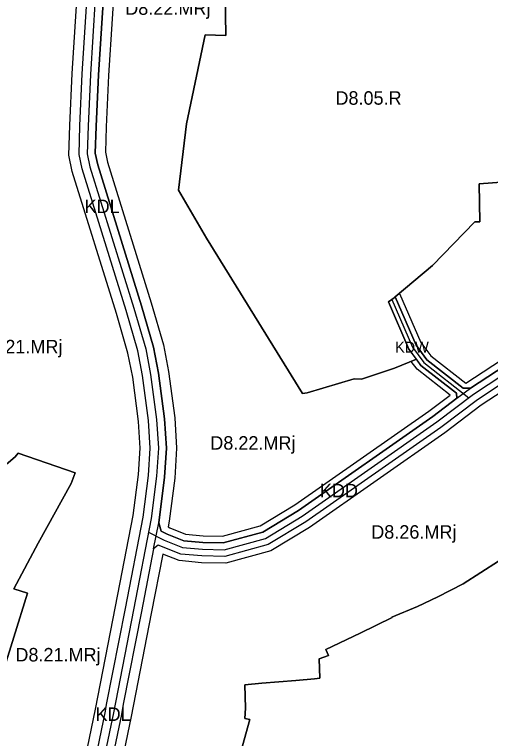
# Model space of a CAD drawing. Extents: x 4564154 to 4570755, y 5399953 to 5403059.
# Drawn here: x 4568979 to 4569332, y 5401687 to 5402225 of the extents above; entities that cross this region are included whole.
import ezdxf

# ---------------------------------------------------------------- set-up
doc = ezdxf.new("R2010")
doc.units = 0
for name, color, linetype in [('energia - strefa', 7, 'Continuous'), ('Kan_deszcz', 7, 'Continuous'), ('Kan_przepomp', 7, 'Continuous'), ('linie nieprzekraczalne', 7, 'Continuous'), ('oczyszczalnie', 7, 'Continuous'), ('os - Golkowice (proj)', 7, 'Continuous')]:
    doc.layers.add(name, color=color, linetype=linetype)

msp = doc.modelspace()

# ---------------------------------------------------------------- linework, layer by layer
at = {"layer": 'Kan_deszcz'}
for p, q in [((4569306.68, 5401939.75), (4569316.78, 5401947.29)), ((4569081.66, 5401827.97), (4569085.55, 5401847.3))]:
    msp.add_line(p, q, dxfattribs=at)
for points in [[(4569191.8, 5402326.57), (4569188.31, 5402320.66), (4569179.93, 5402298.44), (4569135.33, 5402305.59), (4569134.31, 5402270.86), (4569135.33, 5402208.89), (4569120, 5402209.57), (4569106.21, 5402143.52), (4569100.26, 5402094.15), (4569121.03, 5402058.56), (4569192.19, 5401943.31), (4569195.59, 5401943.82), (4569230.5, 5401954.2), (4569235.77, 5401953.86), (4569260.46, 5401962.2), (4569276.6, 5401968.72)], [(4568974.91, 5401452.1), (4568992.08, 5401474.88), (4569002.24, 5401496.19), (4569007.53, 5401515.04), (4569026.73, 5401614.45), (4569046.15, 5401707.62), (4569046.91, 5401712.54), (4569060.92, 5401783.85), (4569074, 5401851.57), (4569077.98, 5401882.46), (4569079.29, 5401902.73), (4569077.98, 5401923.33), (4569073.66, 5401956.56), (4569070.05, 5401974.94), (4569061.4, 5402004.89), (4569028.72, 5402110), (4569026.5, 5402120.73), (4569027.2, 5402141.98), (4569028.88, 5402180.4), (4569034.27, 5402265.28), (4569037.3, 5402296.77), (4569032.37, 5402303.41), (4568921.08, 5402305.59)], [(4569372.64, 5402102.64), (4569323.07, 5402098.81), (4569323.68, 5402070.6), (4569319.85, 5402070.6), (4569288.62, 5402038.37), (4569260.21, 5402014.39), (4569255.88, 5402011.32), (4569271.09, 5401976.21), (4569280, 5401964.12), (4569306.31, 5401943.56), (4569306.68, 5401939.75), (4569288.78, 5401926.27), (4569189.14, 5401856.49), (4569162.65, 5401840.46), (4569133.43, 5401832.44), (4569118.19, 5401832.75), (4569104.3, 5401834.02), (4569091.75, 5401839.04), (4569087.5, 5401841.22), (4569085.55, 5401847.3), (4569089.93, 5401881.31), (4569091.31, 5401902.72), (4569089.93, 5401924.48), (4569085.51, 5401958.49), (4569081.73, 5401977.77), (4569072.9, 5402008.33), (4569040.35, 5402113), (4569038.54, 5402121.76), (4569039.19, 5402141.53), (4569040.87, 5402179.76), (4569046.24, 5402264.32)], [(4569499.34, 5402230.84), (4569499.57, 5402214.76), (4569498.93, 5402207.33), (4569494.72, 5402192.7), (4569484.11, 5402167.79), (4569468.08, 5402130.63), (4569444.41, 5402084.44), (4569434.52, 5402066.96), (4569418.28, 5402042.61), (4569410.38, 5402030.63), (4569400.44, 5402009.56), (4569396.47, 5402001.31), (4569377.62, 5401987.74), (4569348.79, 5401968.41), (4569316.78, 5401947.29), (4569311.28, 5401947.29), (4569284.34, 5401968.34), (4569276.32, 5401979.22), (4569260.85, 5402014.93)], [(4569354.33, 5401960.09), (4569321.83, 5401938.65), (4569294.66, 5401918.18), (4569194.6, 5401848.11), (4569166.64, 5401831.19), (4569134.67, 5401822.41), (4569117.63, 5401822.76), (4569101.94, 5401824.19), (4569085.23, 5401830.87), (4569081.66, 5401827.97), (4569072.7, 5401781.57), (4569059.14, 5401712.76), (4569057.89, 5401705.17), (4569038.49, 5401612.08)], [(4568941.26, 5401864.44), (4568979.12, 5401896.24), (4568981.43, 5401899.13), (4569023.64, 5401884.39), (4569020.75, 5401876.58), (4568996.18, 5401832.36), (4568978.25, 5401798.25), (4568988.37, 5401795.07), (4568967.85, 5401729.74)], [(4569452.71, 5401781.99), (4569427.83, 5401767.44), (4569403.16, 5401756.55), (4569362.87, 5401832.2), (4569337.37, 5401818.84), (4569311.21, 5401802.01), (4569292.57, 5401792.53), (4569277.43, 5401785.26), (4569258.42, 5401777.45), (4569258.6, 5401777.09), (4569234.79, 5401765.44), (4569209.56, 5401753.25), (4569211.35, 5401748.94), (4569204.48, 5401746.37), (4569204.97, 5401731.97), (4569201.11, 5401731.59), (4569187.32, 5401730.39), (4569161.91, 5401728.27), (4569149.47, 5401727.15), (4569149.88, 5401709.88), (4569149.49, 5401702.2), (4569153.22, 5401701.52), (4569142.73, 5401664.15)]]:
    msp.add_lwpolyline(points, dxfattribs=at)
at = {"layer": 'Kan_przepomp'}
for points in [[(4568974.91, 5401452.1), (4568992.08, 5401474.88), (4569002.24, 5401496.19), (4569007.53, 5401515.04), (4569026.73, 5401614.45), (4569046.15, 5401707.62), (4569046.91, 5401712.54), (4569060.92, 5401783.85), (4569074, 5401851.57), (4569077.98, 5401882.46), (4569079.29, 5401902.73), (4569077.98, 5401923.33), (4569073.66, 5401956.56), (4569070.05, 5401974.94), (4569061.4, 5402004.89), (4569028.72, 5402110), (4569026.5, 5402120.73), (4569027.2, 5402141.98), (4569028.88, 5402180.4), (4569034.27, 5402265.28), (4569037.3, 5402296.77), (4569032.37, 5402303.41), (4568921.08, 5402305.59)], [(4569046.24, 5402264.32), (4569040.87, 5402179.76), (4569039.19, 5402141.53), (4569038.54, 5402121.76), (4569040.35, 5402113), (4569072.9, 5402008.33), (4569081.73, 5401977.77), (4569085.51, 5401958.49), (4569089.93, 5401924.48), (4569091.31, 5401902.72), (4569089.93, 5401881.31), (4569085.55, 5401847.3), (4569087.5, 5401841.22), (4569091.75, 5401839.04), (4569104.3, 5401834.02), (4569118.19, 5401832.75), (4569133.43, 5401832.44), (4569162.65, 5401840.46), (4569189.14, 5401856.49), (4569288.78, 5401926.27), (4569306.68, 5401939.75), (4569306.31, 5401943.56), (4569280, 5401964.12), (4569276.6, 5401968.72), (4569260.46, 5401962.2), (4569235.77, 5401953.86), (4569230.5, 5401954.2), (4569195.59, 5401943.82), (4569192.19, 5401943.31), (4569121.03, 5402058.56), (4569100.26, 5402094.15), (4569106.21, 5402143.52), (4569120, 5402209.57), (4569135.33, 5402208.89), (4569134.31, 5402270.86)], [(4569372.64, 5402102.64), (4569323.07, 5402098.81), (4569323.68, 5402070.6), (4569319.85, 5402070.6), (4569288.62, 5402038.37), (4569260.85, 5402014.93), (4569276.32, 5401979.22), (4569284.34, 5401968.34), (4569311.28, 5401947.29), (4569316.78, 5401947.29), (4569348.79, 5401968.41)], [(4569354.33, 5401960.09), (4569321.83, 5401938.65), (4569294.66, 5401918.18), (4569194.6, 5401848.11), (4569166.64, 5401831.19), (4569134.67, 5401822.41), (4569117.63, 5401822.76), (4569101.94, 5401824.19), (4569085.23, 5401830.87), (4569081.66, 5401827.97), (4569072.7, 5401781.57), (4569059.14, 5401712.76), (4569057.89, 5401705.17), (4569038.49, 5401612.08)], [(4568941.26, 5401864.44), (4568979.12, 5401896.24), (4568981.43, 5401899.13), (4569023.64, 5401884.39), (4569020.75, 5401876.58), (4568996.18, 5401832.36), (4568978.25, 5401798.25), (4568988.37, 5401795.07), (4568967.85, 5401729.74)], [(4569142.73, 5401664.15), (4569153.22, 5401701.52), (4569149.49, 5401702.2), (4569149.88, 5401709.88), (4569149.47, 5401727.15), (4569161.91, 5401728.27), (4569187.32, 5401730.39), (4569201.11, 5401731.59), (4569204.97, 5401731.97), (4569204.48, 5401746.37), (4569211.35, 5401748.94), (4569209.56, 5401753.25), (4569234.79, 5401765.44), (4569258.6, 5401777.09), (4569258.42, 5401777.45), (4569277.43, 5401785.26), (4569292.57, 5401792.53), (4569311.21, 5401802.01), (4569337.37, 5401818.84)]]:
    msp.add_lwpolyline(points, dxfattribs=at)
at = {"layer": 'linie nieprzekraczalne'}
for points in [[(4569038.78, 5401709.06), (4569053.56, 5401785.27), (4569066.59, 5401852.76), (4569070.51, 5401883.18), (4569071.77, 5401902.73), (4569070.51, 5401922.61), (4569066.26, 5401955.35), (4569062.76, 5401973.17), (4569054.22, 5402002.73), (4569021.45, 5402108.12), (4569018.98, 5402120.09), (4569019.7, 5402142.27), (4569021.39, 5402180.8), (4569026.79, 5402265.87), (4569029.68, 5402295.97)], [(4569053.71, 5402263.73), (4569048.36, 5402179.36), (4569046.68, 5402141.24), (4569046.07, 5402122.41), (4569047.63, 5402114.88), (4569080.08, 5402010.49), (4569089.02, 5401979.53), (4569092.92, 5401959.7), (4569097.4, 5401925.21), (4569098.83, 5401902.72), (4569097.4, 5401880.58), (4569093.26, 5401848.47), (4569092.45, 5401844.3)], [(4569264.05, 5402017.63), (4569279.81, 5401981.23), (4569287.23, 5401971.16), (4569313.17, 5401950.9)], [(4569313.17, 5401950.9), (4569346.02, 5401972.58), (4569374.74, 5401991.83), (4569391.22, 5402001.92)], [(4569477.76, 5401910.75), (4569474.55, 5401915.25), (4569427.16, 5401966.95), (4569418.95, 5401974.59), (4569407.6, 5401979.54), (4569398.63, 5401983), (4569385.53, 5401974.99), (4569357.1, 5401955.92), (4569324.72, 5401934.56), (4569297.6, 5401914.13), (4569197.34, 5401843.92), (4569168.63, 5401826.55), (4569135.3, 5401817.39), (4569117.35, 5401817.77), (4569100.76, 5401819.28), (4569088.56, 5401824.16)], [(4569301.59, 5401942.18), (4569277.1, 5401961.31), (4569272.78, 5401967.18)], [(4569092.45, 5401844.3), (4569093.83, 5401843.59), (4569105.48, 5401838.93), (4569118.47, 5401837.75), (4569132.8, 5401837.45), (4569160.65, 5401845.1), (4569186.41, 5401860.68), (4569285.84, 5401930.32), (4569301.59, 5401942.18)], [(4569088.56, 5401824.16), (4569080.07, 5401780.15), (4569065.24, 5401703.68)], [(4568839.12, 5401341.05), (4568849.74, 5401348.41), (4568881.7, 5401377), (4568969.34, 5401457.17), (4568985.63, 5401478.79), (4568995.19, 5401498.84), (4569000.23, 5401516.76), (4569019.37, 5401615.92), (4569038.78, 5401709.06)], [(4569065.24, 5401703.64), (4569045.85, 5401610.61), (4569031.83, 5401538.04)]]:
    msp.add_lwpolyline(points, dxfattribs=at)
at = {"layer": 'oczyszczalnie'}
for points in [[(4569134.31, 5402270.86), (4569135.33, 5402208.89), (4569120, 5402209.57), (4569106.21, 5402143.52), (4569100.26, 5402094.15), (4569121.03, 5402058.56), (4569192.19, 5401943.31), (4569195.59, 5401943.82), (4569230.5, 5401954.2), (4569235.77, 5401953.86), (4569260.46, 5401962.2), (4569276.6, 5401968.72), (4569271.09, 5401976.21), (4569255.88, 5402011.32), (4569258.38, 5402013.09), (4569260.21, 5402014.39), (4569260.85, 5402014.93), (4569288.62, 5402038.37), (4569319.85, 5402070.6), (4569323.68, 5402070.6), (4569323.07, 5402098.81), (4569372.64, 5402102.64)], [(4568967.85, 5401729.74), (4568988.37, 5401795.07), (4568978.25, 5401798.25), (4568996.18, 5401832.36), (4569020.75, 5401876.58), (4569023.64, 5401884.39), (4568981.43, 5401899.13), (4568979.12, 5401896.24), (4568941.26, 5401864.44)], [(4569337.37, 5401818.84), (4569311.21, 5401802.01), (4569292.57, 5401792.53), (4569277.43, 5401785.26), (4569258.42, 5401777.45), (4569258.6, 5401777.09), (4569234.79, 5401765.44), (4569209.56, 5401753.25), (4569211.35, 5401748.94), (4569204.48, 5401746.37), (4569204.97, 5401731.97), (4569201.11, 5401731.59), (4569187.32, 5401730.39), (4569161.91, 5401728.27), (4569149.47, 5401727.15), (4569149.88, 5401709.88), (4569149.49, 5401702.2), (4569153.22, 5401701.52), (4569142.73, 5401664.15)]]:
    msp.add_lwpolyline(points, dxfattribs=at)
at = {"layer": 'os - Golkowice (proj)'}
for points in [[(4569040.25, 5402264.8), (4569034.87, 5402180.08), (4569033.19, 5402141.75), (4569032.52, 5402121.25), (4569034.54, 5402111.5), (4569067.15, 5402006.61), (4569075.89, 5401976.35), (4569079.59, 5401957.53), (4569083.96, 5401923.91), (4569085.3, 5401902.73), (4569083.96, 5401881.88), (4569079.92, 5401850.62), (4569066.81, 5401782.71), (4569052.02, 5401706.4)], [(4569258.38, 5402013.09), (4569273.71, 5401977.72), (4569282.17, 5401966.23), (4569315.54, 5401940.16)], [(4569077.97, 5401840.5), (4569089.67, 5401834.48), (4569103.12, 5401829.1), (4569117.91, 5401827.76), (4569134.05, 5401827.42), (4569164.64, 5401835.83), (4569191.87, 5401852.3), (4569291.72, 5401922.23), (4569318.95, 5401942.73), (4569351.56, 5401964.25), (4569380.14, 5401983.41), (4569397.62, 5401994.11), (4569411.4, 5401988.79), (4569424.51, 5401983.08), (4569434.26, 5401974), (4569482.34, 5401921.55), (4569489.06, 5401912.14)], [(4569052.02, 5401706.4), (4569032.61, 5401613.26), (4569013.37, 5401513.66), (4569007.88, 5401494.08), (4568997.23, 5401471.75), (4568979.37, 5401448.05), (4568890.75, 5401366.99)]]:
    msp.add_lwpolyline(points, dxfattribs=at)

# ---------------------------------------------------------------- texts
at = {"layer": 'energia - strefa'}
for s, height, p in [('D8.22.MRj', 10, (4569060.74, 5402224.32)), ('D8.05.R', 10, (4569216.56, 5402157.6)), ('KDL', 10, (4569030.63, 5402077.19)), ('D8.21.MRj', 10, (4568951.02, 5401973.12)), ('KDW', 8, (4569260.8, 5401973.72)), ('D8.22.MRj', 10, (4569123.8, 5401901.65)), ('KDD', 10, (4569205.04, 5401866.3)), ('D8.26.MRj', 10, (4569243.11, 5401835.59)), ('D8.21.MRj', 10, (4568979.3, 5401744.48)), ('KDL', 10, (4569038.78, 5401700.34))]:
    msp.add_text(s, height=height, dxfattribs=at).set_placement(p)

doc.saveas('drawing.dxf')
